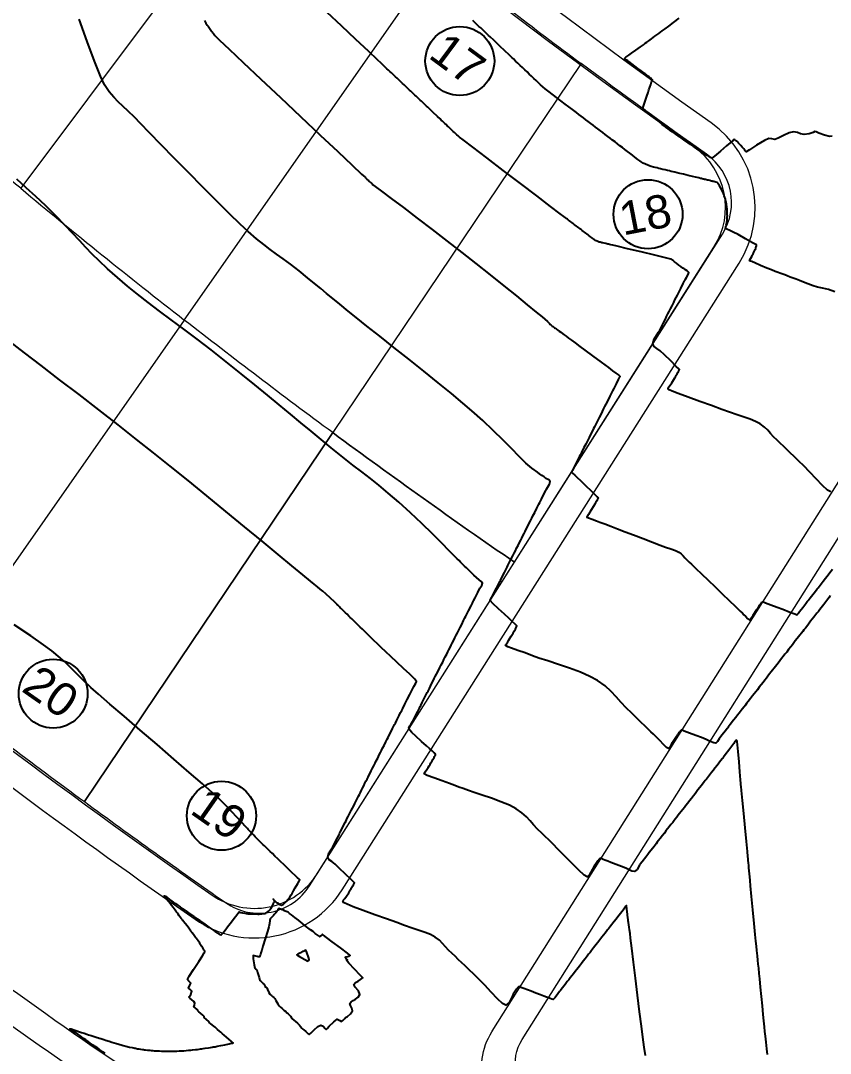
# Model space of a CAD drawing. Header units: millimetres. Extents: x 340454 to 342791, y 6993867 to 6995092.
# Drawn here: x 340859.9 to 340914.5, y 6994434.1 to 6994503.8 of the extents above; entities that cross this region are included whole.
import ezdxf
from ezdxf.enums import TextEntityAlignment as Align

# ---------------------------------------------------------------- set-up
doc = ezdxf.new("R2010")
doc.units = ezdxf.units.MM
doc.header["$LTSCALE"] = 10
for name, color, linetype in [('Lotes', 7, 'Continuous'), ('NUMERO_DOS_LOTES', 165, 'Continuous'), ('T-HM-CURVA_INTERMEDIARIA', 45, 'Continuous'), ('T-HM-CURVA_MESTRA', 20, 'Continuous'), ('URB-Calçadas', 2, 'Continuous'), ('URB-Quadras', 3, 'Continuous')]:
    doc.layers.add(name, color=color, linetype=linetype)
doc.layers.add('LOTES OK', color=7, linetype='Continuous', lineweight=0)
doc.styles.get("Standard").update_dxf_attribs({"font": 'arial.ttf'})

msp = doc.modelspace()

# ---------------------------------------------------------------- linework, layer by layer
at = {"layer": 'Lotes', "lineweight": 20}
for points in [[(340877.898, 6994516.575), (340859.908, 6994492.515, -0.007673), (340849.098, 6994501.785), (340867.886, 6994525.221, 0.007621)], [(340897.707, 6994500.946), (340880.953, 6994476.023, -0.006775), (340870.939, 6994483.627), (340888.153, 6994508.251, 0.006928)]]:
    msp.add_lwpolyline(points, format="xyb", close=True, dxfattribs=at)
at = {"layer": 'LOTES OK', "lineweight": 20}
for points in [[(340888.153, 6994508.251, -0.00761), (340877.898, 6994516.575), (340859.908, 6994492.515, 0.007633), (340870.939, 6994483.627), (340888.153, 6994508.251, -0.00761)], [(340907.234, 6994489.416, 0.399473), (340906.161, 6994494.822, -0.006014), (340897.707, 6994500.946), (340880.953, 6994476.023, 0.008116), (340893.214, 6994467.276), (340907.234, 6994489.416, 0.399473)], [(340880.953, 6994476.023, -0.006775), (340870.939, 6994483.627), (340853.736, 6994459.02, 0.006641), (340864.21, 6994451.117), (340880.953, 6994476.023, -0.006775)], [(340880.953, 6994476.023), (340864.21, 6994451.117, 0.005924), (340873.726, 6994444.304, 0.42752), (340879.396, 6994445.444), (340893.214, 6994467.276, -0.008116), (340880.953, 6994476.023)]]:
    msp.add_lwpolyline(points, format="xyb", close=True, dxfattribs=at)
at = {"layer": 'NUMERO_DOS_LOTES', "color": 165, "transparency": 33554687}
for centre, radius in [((340889.528, 6994501.108), 2.328), ((340902.22, 6994490.765), 2.328), ((340862.098, 6994458.41), 2.325), ((340873.455, 6994450.167), 2.333)]:
    msp.add_circle(centre, radius, dxfattribs=at)
at = {"layer": 'T-HM-CURVA_INTERMEDIARIA', "color": 45, "linetype": 'Continuous', "lineweight": -3, "flags": 128}
for points, elevation in [([(340914.561, 6994472.022), (340914.333, 6994472.137), (340913.986, 6994472.459), (340913.571, 6994472.897), (340913.139, 6994473.365), (340912.74, 6994473.774), (340912.395, 6994474.107), (340912.085, 6994474.405), (340911.812, 6994474.669), (340911.575, 6994474.897), (340911.374, 6994475.09), (340911.13, 6994475.325), (340910.936, 6994475.512), (340910.691, 6994475.747), (340910.486, 6994475.966), (340910.296, 6994476.185), (340910.076, 6994476.404), (340909.781, 6994476.624), (340909.475, 6994476.785), (340909.116, 6994476.927), (340908.703, 6994477.066), (340908.235, 6994477.221), (340907.712, 6994477.408), (340907.196, 6994477.597), (340906.498, 6994477.848), (340905.712, 6994478.13), (340904.933, 6994478.414), (340904.254, 6994478.669), (340903.847, 6994478.833), (340903.653, 6994478.922), (340903.587, 6994478.961), (340903.576, 6994478.974), (340903.57, 6994478.999), (340903.575, 6994479.049), (340903.615, 6994479.125), (340903.704, 6994479.23), (340903.82, 6994479.377), (340903.961, 6994479.609), (340904.036, 6994479.734), (340904.065, 6994479.782), (340904.094, 6994479.83), (340904.129, 6994479.887), (340904.159, 6994479.937), (340904.19, 6994479.988), (340904.216, 6994480.034), (340904.241, 6994480.078), (340904.275, 6994480.141), (340904.303, 6994480.196), (340904.323, 6994480.242), (340904.339, 6994480.292), (340904.297, 6994480.338), (340904.129, 6994480.499), (340903.748, 6994480.866), (340903.327, 6994481.271), (340903.039, 6994481.549), (340902.823, 6994481.712), (340902.644, 6994481.84), (340902.547, 6994482.023), (340902.626, 6994482.323), (340902.819, 6994482.635), (340902.937, 6994482.797), (340902.975, 6994482.872), (340903.013, 6994482.947), (340903.101, 6994483.122), (340903.262, 6994483.441), (340903.389, 6994483.694), (340903.475, 6994483.863), (340903.56, 6994484.033), (340903.64, 6994484.191), (340903.731, 6994484.372), (340903.842, 6994484.591), (340903.95, 6994484.806), (340904.038, 6994484.98), (340904.117, 6994485.137), (340904.205, 6994485.313), (340904.294, 6994485.488), (340904.427, 6994485.753), (340904.595, 6994486.085), (340904.684, 6994486.261), (340904.715, 6994486.323), (340904.746, 6994486.385), (340904.815, 6994486.495), (340904.927, 6994486.691), (340904.975, 6994486.84), (340904.857, 6994486.953), (340904.744, 6994487.01), (340904.703, 6994487.041), (340904.662, 6994487.071), (340904.576, 6994487.135), (340904.434, 6994487.24), (340904.302, 6994487.338), (340904.133, 6994487.462), (340904.016, 6994487.557), (340903.905, 6994487.646), (340903.754, 6994487.731), (340903.405, 6994487.828), (340902.672, 6994488.008), (340901.752, 6994488.225), (340900.843, 6994488.437), (340900.14, 6994488.6), (340899.84, 6994488.669), (340899.714, 6994488.699), (340899.623, 6994488.721), (340899.565, 6994488.735), (340899.507, 6994488.748), (340899.441, 6994488.764), (340899.369, 6994488.781), (340899.264, 6994488.807), (340899.166, 6994488.83), (340899.112, 6994488.843), (340899.058, 6994488.856), (340898.996, 6994488.87), (340898.93, 6994488.887), (340898.795, 6994488.941), (340898.664, 6994488.998), (340898.616, 6994489.033), (340898.569, 6994489.07), (340898.5, 6994489.123), (340898.41, 6994489.191), (340898.331, 6994489.251), (340898.252, 6994489.312), (340898.173, 6994489.372), (340898.094, 6994489.432), (340898.015, 6994489.492), (340897.937, 6994489.551), (340897.858, 6994489.611), (340897.78, 6994489.67), (340897.702, 6994489.73), (340897.624, 6994489.789), (340897.547, 6994489.848), (340897.469, 6994489.907), (340897.392, 6994489.966), (340897.315, 6994490.025), (340897.238, 6994490.083), (340897.161, 6994490.142), (340897.084, 6994490.2), (340897.008, 6994490.258), (340896.932, 6994490.316), (340896.856, 6994490.374), (340896.78, 6994490.432), (340896.704, 6994490.489), (340896.629, 6994490.547), (340896.553, 6994490.604), (340896.303, 6994490.795), (340895.653, 6994491.289), (340894.717, 6994492.001), (340893.611, 6994492.843), (340892.446, 6994493.729), (340891.338, 6994494.572), (340890.401, 6994495.285), (340889.748, 6994495.782), (340889.494, 6994495.977), (340889.41, 6994496.05), (340889.328, 6994496.125), (340889.247, 6994496.2), (340889.168, 6994496.276), (340889.088, 6994496.352), (340889.007, 6994496.429), (340888.927, 6994496.505), (340888.846, 6994496.582), (340888.765, 6994496.658), (340888.684, 6994496.736), (340888.602, 6994496.813), (340888.521, 6994496.89), (340888.439, 6994496.967), (340888.357, 6994497.045), (340888.275, 6994497.123), (340888.193, 6994497.201), (340888.011, 6994497.373), (340887.716, 6994497.654), (340887.532, 6994497.828), (340887.448, 6994497.907), (340887.364, 6994497.987), (340887.279, 6994498.068), (340887.194, 6994498.149), (340887.108, 6994498.23), (340887.022, 6994498.312), (340886.935, 6994498.393), (340886.848, 6994498.476), (340886.76, 6994498.559), (340886.672, 6994498.642), (340886.583, 6994498.725), (340886.494, 6994498.809), (340886.405, 6994498.894), (340886.314, 6994498.979), (340886.224, 6994499.064), (340886.133, 6994499.15), (340886.042, 6994499.236), (340885.95, 6994499.323), (340885.857, 6994499.41), (340885.764, 6994499.497), (340885.671, 6994499.585), (340885.577, 6994499.674), (340885.483, 6994499.762), (340885.388, 6994499.852), (340885.293, 6994499.941), (340885.197, 6994500.032), (340885.102, 6994500.122), (340885.005, 6994500.213), (340884.908, 6994500.305), (340884.81, 6994500.397), (340884.712, 6994500.489), (340884.613, 6994500.582), (340884.514, 6994500.675), (340884.415, 6994500.769), (340884.315, 6994500.863), (340884.214, 6994500.959), (340883.966, 6994501.192), (340883.358, 6994501.764), (340882.51, 6994502.563), (340881.543, 6994503.474), (340880.576, 6994504.385)], 721), ([(340914.516, 6994465.024), (340914.424, 6994464.875), (340914.277, 6994464.687), (340914.075, 6994464.428), (340913.893, 6994464.194), (340913.806, 6994464.083), (340913.759, 6994464.022), (340913.713, 6994463.962), (340913.613, 6994463.835), (340913.41, 6994463.574), (340913.189, 6994463.29), (340912.994, 6994463.039), (340912.833, 6994462.832), (340912.734, 6994462.706), (340912.653, 6994462.601), (340912.572, 6994462.497), (340912.457, 6994462.35), (340912.288, 6994462.133), (340912.154, 6994461.961), (340912.054, 6994461.832), (340911.955, 6994461.704), (340911.841, 6994461.559), (340911.702, 6994461.379), (340911.575, 6994461.217), (340911.456, 6994461.064), (340911.337, 6994460.911), (340911.23, 6994460.773), (340911.117, 6994460.629), (340910.998, 6994460.475), (340910.899, 6994460.348), (340910.82, 6994460.246), (340910.72, 6994460.119), (340910.617, 6994459.987), (340910.531, 6994459.875), (340910.422, 6994459.735), (340910.305, 6994459.586), (340910.207, 6994459.459), (340910.103, 6994459.326), (340909.975, 6994459.161), (340909.847, 6994458.997), (340909.724, 6994458.839), (340909.596, 6994458.675), (340909.486, 6994458.533), (340909.38, 6994458.397), (340909.274, 6994458.261), (340909.14, 6994458.089), (340908.979, 6994457.883), (340908.868, 6994457.74), (340908.785, 6994457.633), (340908.702, 6994457.527), (340908.565, 6994457.351), (340908.368, 6994457.098), (340908.251, 6994456.947), (340908.192, 6994456.871), (340908.132, 6994456.795), (340907.992, 6994456.614), (340907.761, 6994456.318), (340907.634, 6994456.155), (340907.599, 6994456.11), (340907.564, 6994456.065), (340907.44, 6994455.905), (340907.201, 6994455.598), (340907.017, 6994455.362), (340906.914, 6994455.183), (340906.793, 6994455.074), (340906.649, 6994455.094), (340906.421, 6994455.184), (340906.137, 6994455.311), (340905.82, 6994455.442), (340905.435, 6994455.588), (340905.01, 6994455.749), (340904.665, 6994455.88), (340904.521, 6994455.935), (340904.47, 6994455.959), (340904.425, 6994455.92), (340904.39, 6994455.88), (340904.352, 6994455.831), (340904.31, 6994455.774), (340904.272, 6994455.72), (340904.218, 6994455.639), (340904.13, 6994455.507), (340903.957, 6994455.245), (340903.811, 6994455.024), (340903.71, 6994454.812), (340903.597, 6994454.7), (340903.464, 6994454.778), (340903.257, 6994454.982), (340903.022, 6994455.237), (340902.801, 6994455.466), (340902.587, 6994455.672), (340902.418, 6994455.835), (340902.204, 6994456.041), (340902.013, 6994456.225), (340901.764, 6994456.465), (340901.465, 6994456.752), (340901.125, 6994457.08), (340900.752, 6994457.439), (340900.398, 6994457.811), (340900.077, 6994458.183), (340899.739, 6994458.555), (340899.336, 6994458.928), (340898.817, 6994459.302), (340898.305, 6994459.575), (340897.655, 6994459.852), (340896.926, 6994460.124), (340896.178, 6994460.381), (340895.471, 6994460.613), (340894.866, 6994460.812), (340894.421, 6994460.967), (340893.926, 6994461.152), (340893.441, 6994461.33), (340893.023, 6994461.484), (340892.774, 6994461.578), (340892.657, 6994461.627), (340892.618, 6994461.646), (340892.612, 6994461.652), (340892.612, 6994461.664), (340892.626, 6994461.698), (340892.668, 6994461.759), (340892.719, 6994461.828), (340892.766, 6994461.906), (340892.814, 6994461.984), (340892.882, 6994462.097), (340892.993, 6994462.281), (340893.123, 6994462.494), (340893.196, 6994462.615), (340893.239, 6994462.687), (340893.274, 6994462.749), (340893.312, 6994462.819), (340893.338, 6994462.872), (340893.36, 6994462.92), (340893.378, 6994462.978), (340893.339, 6994463.011), (340893.255, 6994463.092), (340893.058, 6994463.281), (340892.824, 6994463.506), (340892.536, 6994463.767), (340892.126, 6994464.137), (340891.754, 6994464.491), (340891.583, 6994464.7), (340891.63, 6994464.857), (340891.747, 6994465.026), (340891.847, 6994465.224), (340891.996, 6994465.52), (340892.134, 6994465.793), (340892.2, 6994465.923), (340892.232, 6994465.988), (340892.265, 6994466.052), (340892.362, 6994466.245), (340892.537, 6994466.591), (340892.652, 6994466.82), (340892.71, 6994466.936), (340892.768, 6994467.051), (340892.856, 6994467.226), (340892.992, 6994467.496), (340893.104, 6994467.718), (340893.19, 6994467.887), (340893.275, 6994468.057), (340893.36, 6994468.224), (340893.456, 6994468.414), (340893.557, 6994468.615), (340893.639, 6994468.777), (340893.704, 6994468.906), (340893.785, 6994469.067), (340893.865, 6994469.226), (340893.929, 6994469.352), (340894.009, 6994469.512), (340894.111, 6994469.715), (340894.211, 6994469.912), (340894.296, 6994470.081), (340894.379, 6994470.245), (340894.461, 6994470.409), (340894.577, 6994470.639), (340894.722, 6994470.925), (340894.81, 6994471.1), (340894.862, 6994471.203), (340894.914, 6994471.306), (340895.034, 6994471.545), (340895.225, 6994471.924), (340895.327, 6994472.126), (340895.366, 6994472.203), (340895.442, 6994472.315), (340895.573, 6994472.536), (340895.627, 6994472.721), (340895.52, 6994472.837), (340895.338, 6994472.936), (340895.205, 6994473.034), (340895.062, 6994473.14), (340894.908, 6994473.254), (340894.774, 6994473.353), (340894.667, 6994473.433), (340894.549, 6994473.52), (340894.391, 6994473.635), (340894.246, 6994473.744), (340894.114, 6994473.849), (340893.987, 6994473.96), (340893.839, 6994474.109), (340893.511, 6994474.444), (340893.037, 6994474.924), (340892.45, 6994475.51), (340891.783, 6994476.161), (340891.069, 6994476.837), (340890.341, 6994477.498), (340889.737, 6994478.017), (340888.966, 6994478.656), (340888.072, 6994479.384), (340887.098, 6994480.166), (340886.087, 6994480.973), (340885.082, 6994481.77), (340884.127, 6994482.526), (340883.265, 6994483.209), (340882.539, 6994483.786), (340881.993, 6994484.226), (340881.423, 6994484.691), (340880.952, 6994485.08), (340880.539, 6994485.424), (340880.145, 6994485.751), (340879.731, 6994486.093), (340879.257, 6994486.478), (340878.684, 6994486.939), (340878.101, 6994487.392), (340877.606, 6994487.761), (340877.163, 6994488.082), (340876.739, 6994488.39), (340876.302, 6994488.722), (340875.816, 6994489.113), (340875.25, 6994489.6), (340874.71, 6994490.099), (340873.988, 6994490.799), (340873.134, 6994491.646), (340872.196, 6994492.588), (340871.225, 6994493.572), (340870.269, 6994494.548), (340869.378, 6994495.461), (340868.602, 6994496.261), (340867.99, 6994496.894), (340867.591, 6994497.309), (340867.167, 6994497.728), (340866.805, 6994498.058), (340866.482, 6994498.351), (340866.181, 6994498.657), (340865.879, 6994499.026), (340865.558, 6994499.509), (340865.283, 6994500.091), (340864.887, 6994501.097), (340864.403, 6994502.416), (340863.864, 6994503.939)], 723), ([(340872.297, 6994503.834), (340872.344, 6994503.747), (340872.389, 6994503.662), (340872.441, 6994503.591), (340872.493, 6994503.522), (340872.543, 6994503.454), (340872.592, 6994503.387), (340872.641, 6994503.322), (340872.688, 6994503.257), (340872.735, 6994503.194), (340872.781, 6994503.132), (340872.826, 6994503.072), (340872.87, 6994503.012), (340872.913, 6994502.954), (340872.956, 6994502.896), (340872.998, 6994502.84), (340873.039, 6994502.784), (340873.083, 6994502.733), (340873.318, 6994502.511), (340873.96, 6994501.906), (340874.919, 6994501.002), (340876.105, 6994499.885), (340877.426, 6994498.64), (340878.792, 6994497.352), (340880.113, 6994496.107), (340881.298, 6994494.99), (340882.257, 6994494.086), (340882.899, 6994493.481), (340883.134, 6994493.26), (340883.176, 6994493.22), (340883.218, 6994493.18), (340883.259, 6994493.141), (340883.3, 6994493.103), (340883.339, 6994493.066), (340883.378, 6994493.03), (340883.416, 6994492.994), (340883.453, 6994492.959), (340883.505, 6994492.909), (340883.56, 6994492.857), (340883.613, 6994492.807), (340883.664, 6994492.758), (340883.82, 6994492.642), (340884.249, 6994492.32), (340884.899, 6994491.831), (340885.719, 6994491.213), (340886.656, 6994490.502), (340887.66, 6994489.737), (340888.677, 6994488.954), (340889.657, 6994488.192), (340890.614, 6994487.438), (340891.571, 6994486.675), (340892.493, 6994485.935), (340893.341, 6994485.249), (340894.08, 6994484.649), (340894.671, 6994484.165), (340895.078, 6994483.83), (340895.265, 6994483.674), (340895.433, 6994483.517), (340895.57, 6994483.381), (340895.629, 6994483.32), (340895.685, 6994483.276), (340895.764, 6994483.218), (340895.816, 6994483.179), (340895.882, 6994483.13), (340895.922, 6994483.101), (340895.966, 6994483.068), (340896.018, 6994483.029), (340896.078, 6994482.985), (340896.148, 6994482.933), (340896.234, 6994482.87), (340896.332, 6994482.797), (340896.467, 6994482.697), (340896.569, 6994482.621), (340896.697, 6994482.527), (340896.853, 6994482.411), (340897.051, 6994482.264), (340897.305, 6994482.076), (340897.615, 6994481.847), (340897.954, 6994481.596), (340898.477, 6994481.209), (340899.051, 6994480.783), (340899.546, 6994480.417), (340899.829, 6994480.207), (340900.057, 6994480.041), (340900.248, 6994479.901), (340900.33, 6994479.837), (340900.31, 6994479.791), (340900.282, 6994479.743), (340900.213, 6994479.604), (340900.063, 6994479.309), (340899.911, 6994479.006), (340899.83, 6994478.846), (340899.783, 6994478.753), (340899.737, 6994478.661), (340899.649, 6994478.487), (340899.499, 6994478.189), (340899.378, 6994477.949), (340899.292, 6994477.778), (340899.205, 6994477.607), (340899.123, 6994477.444), (340899.03, 6994477.258), (340898.925, 6994477.051), (340898.833, 6994476.868), (340898.759, 6994476.721), (340898.679, 6994476.562), (340898.605, 6994476.416), (340898.547, 6994476.3), (340898.473, 6994476.154), (340898.362, 6994475.935), (340898.242, 6994475.697), (340898.156, 6994475.526), (340898.088, 6994475.392), (340898.021, 6994475.257), (340897.9, 6994475.019), (340897.731, 6994474.683), (340897.638, 6994474.498), (340897.603, 6994474.429), (340897.568, 6994474.36), (340897.449, 6994474.123), (340897.24, 6994473.708), (340897.123, 6994473.476), (340897.089, 6994473.418), (340897.065, 6994473.362), (340897.128, 6994473.294), (340897.275, 6994473.156), (340897.451, 6994472.99), (340897.658, 6994472.79), (340898.004, 6994472.457), (340898.383, 6994472.092), (340898.638, 6994471.846), (340898.766, 6994471.723), (340898.809, 6994471.682), (340898.815, 6994471.676), (340898.82, 6994471.673), (340898.843, 6994471.657), (340898.858, 6994471.646), (340898.842, 6994471.581), (340898.821, 6994471.535), (340898.793, 6994471.48), (340898.76, 6994471.417), (340898.724, 6994471.354), (340898.684, 6994471.287), (340898.634, 6994471.204), (340898.525, 6994471.024), (340898.407, 6994470.829), (340898.297, 6994470.648), (340898.206, 6994470.497), (340898.166, 6994470.431), (340898.132, 6994470.376), (340898.094, 6994470.313), (340898.198, 6994470.272), (340898.444, 6994470.18), (340898.738, 6994470.069), (340898.967, 6994469.982), (340899.296, 6994469.858), (340899.704, 6994469.703), (340900.171, 6994469.526), (340900.675, 6994469.335), (340901.25, 6994469.118), (340901.889, 6994468.876), (340902.512, 6994468.64), (340903.04, 6994468.44), (340903.395, 6994468.305), (340903.763, 6994468.178), (340904.064, 6994468.075), (340904.299, 6994467.963), (340904.463, 6994467.835), (340904.58, 6994467.707), (340904.697, 6994467.58), (340904.846, 6994467.436), (340904.996, 6994467.292), (340905.154, 6994467.14), (340905.445, 6994466.859), (340905.832, 6994466.487), (340906.278, 6994466.057), (340906.746, 6994465.607), (340907.228, 6994465.143), (340907.704, 6994464.684), (340908.124, 6994464.28), (340908.434, 6994463.981), (340908.583, 6994463.838), (340908.689, 6994463.736), (340908.795, 6994463.634), (340908.962, 6994463.466), (340909.079, 6994463.361), (340909.118, 6994463.411), (340909.155, 6994463.476), (340909.301, 6994463.697), (340909.559, 6994464.088), (340909.699, 6994464.3), (340909.746, 6994464.37), (340909.786, 6994464.426), (340909.834, 6994464.492), (340909.872, 6994464.541), (340909.905, 6994464.579), (340909.943, 6994464.615), (340910.002, 6994464.596), (340910.152, 6994464.539), (340910.502, 6994464.406), (340910.92, 6994464.248), (340911.302, 6994464.103), (340911.746, 6994463.933), (340912.115, 6994463.792), (340912.274, 6994463.735), (340912.308, 6994463.774), (340912.339, 6994463.818), (340912.439, 6994463.947), (340912.651, 6994464.219), (340912.862, 6994464.49), (340912.961, 6994464.617), (340913.019, 6994464.691), (340913.161, 6994464.874), (340913.423, 6994465.21), (340913.579, 6994465.41), (340913.634, 6994465.482), (340913.69, 6994465.554), (340913.82, 6994465.72), (340914.043, 6994466.007), (340914.196, 6994466.203), (340914.28, 6994466.311), (340914.364, 6994466.42), (340914.486, 6994466.575), (340914.665, 6994466.806)], 722), ([(340914.641, 6994496.033), (340914.449, 6994496.019), (340914.132, 6994496.103), (340913.743, 6994496.244), (340913.55, 6994496.321), (340913.476, 6994496.345), (340913.355, 6994496.292), (340913.079, 6994496.191), (340912.753, 6994496.137), (340912.496, 6994496.192), (340912.291, 6994496.294), (340912.038, 6994496.338), (340911.734, 6994496.25), (340911.355, 6994496.074), (340911.003, 6994495.898), (340910.777, 6994495.811), (340910.574, 6994495.854), (340910.376, 6994495.888), (340910.065, 6994495.734), (340909.545, 6994495.423), (340909.054, 6994495.118), (340908.834, 6994494.981), (340908.781, 6994495.051), (340908.751, 6994495.092), (340908.681, 6994495.172), (340908.577, 6994495.292), (340908.484, 6994495.398), (340908.423, 6994495.468), (340908.366, 6994495.525), (340908.316, 6994495.574), (340908.268, 6994495.621), (340908.222, 6994495.666), (340908.177, 6994495.706), (340908.137, 6994495.741), (340908.07, 6994495.791), (340908.015, 6994495.809), (340907.93, 6994495.73), (340907.762, 6994495.577), (340907.523, 6994495.373), (340907.109, 6994495.022), (340906.714, 6994494.691), (340906.532, 6994494.543), (340906.485, 6994494.57), (340906.436, 6994494.604), (340906.343, 6994494.654), (340906.25, 6994494.704), (340906.192, 6994494.731), (340906.143, 6994494.754), (340906.096, 6994494.784), (340906.023, 6994494.834), (340905.86, 6994494.947), (340905.677, 6994495.073), (340905.505, 6994495.191), (340905.361, 6994495.29), (340905.298, 6994495.334), (340905.239, 6994495.375), (340905.176, 6994495.418), (340905.09, 6994495.478), (340904.953, 6994495.573), (340904.839, 6994495.651), (340904.791, 6994495.685), (340904.627, 6994495.798), (340904.461, 6994495.913), (340904.398, 6994495.957), (340904.336, 6994496), (340904.254, 6994496.057), (340904.118, 6994496.152), (340904.003, 6994496.232), (340903.938, 6994496.277), (340903.851, 6994496.338), (340903.69, 6994496.45), (340903.586, 6994496.523), (340903.508, 6994496.576), (340903.446, 6994496.62), (340903.406, 6994496.651), (340903.366, 6994496.682), (340903.272, 6994496.759), (340903.182, 6994496.833), (340903.125, 6994496.879), (340903.035, 6994496.953), (340902.875, 6994497.084), (340902.787, 6994497.156), (340902.745, 6994497.19), (340902.687, 6994497.238), (340902.553, 6994497.348), (340902.393, 6994497.479), (340902.228, 6994497.615), (340902.08, 6994497.737), (340901.999, 6994497.803), (340901.927, 6994497.854), (340901.87, 6994497.91), (340901.914, 6994498.066), (340902.023, 6994498.393), (340902.144, 6994498.745), (340902.223, 6994498.977), (340902.284, 6994499.162), (340902.345, 6994499.347), (340902.406, 6994499.532), (340902.464, 6994499.705), (340902.49, 6994499.783), (340902.517, 6994499.829), (340902.463, 6994499.89), (340902.401, 6994499.946), (340902.338, 6994499.999), (340902.294, 6994500.034), (340902.251, 6994500.069), (340902.198, 6994500.11), (340902.136, 6994500.159), (340902.095, 6994500.19), (340902.031, 6994500.238), (340901.987, 6994500.271), (340901.937, 6994500.308), (340901.841, 6994500.38), (340901.665, 6994500.513), (340901.532, 6994500.612), (340901.429, 6994500.69), (340901.328, 6994500.766), (340901.227, 6994500.841), (340901.127, 6994500.916), (340901.007, 6994501.007), (340900.849, 6994501.126), (340900.757, 6994501.195), (340900.688, 6994501.24), (340900.637, 6994501.286), (340900.732, 6994501.362), (340900.923, 6994501.494), (340901.107, 6994501.629), (340901.402, 6994501.843), (340901.702, 6994502.062), (340901.907, 6994502.211), (340902.038, 6994502.307), (340902.142, 6994502.384), (340902.273, 6994502.481), (340902.453, 6994502.613), (340902.671, 6994502.774), (340902.939, 6994502.971), (340903.18, 6994503.147), (340903.376, 6994503.29), (340903.621, 6994503.47), (340903.934, 6994503.701), (340904.331, 6994503.993)], 719), ([(340910.274, 6994434.047), (340910.232, 6994434.441), (340910.186, 6994434.878), (340910.143, 6994435.286), (340910.109, 6994435.603), (340910.076, 6994435.92), (340910.034, 6994436.328), (340909.992, 6994436.751), (340909.936, 6994437.325), (340909.874, 6994437.968), (340909.813, 6994438.602), (340909.761, 6994439.147), (340909.724, 6994439.524), (340909.688, 6994439.873), (340909.659, 6994440.156), (340909.631, 6994440.422), (340909.6, 6994440.72), (340909.563, 6994441.074), (340909.534, 6994441.355), (340909.498, 6994441.709), (340909.456, 6994442.144), (340909.383, 6994442.9), (340909.296, 6994443.81), (340909.21, 6994444.708), (340909.141, 6994445.427), (340909.105, 6994445.8), (340909.082, 6994446.047), (340909.062, 6994446.246), (340909.043, 6994446.455), (340909.026, 6994446.649), (340909.012, 6994446.804), (340908.997, 6994446.977), (340908.984, 6994447.137), (340908.973, 6994447.265), (340908.958, 6994447.425), (340908.928, 6994447.746), (340908.861, 6994448.435), (340908.773, 6994449.342), (340908.678, 6994450.316), (340908.591, 6994451.206), (340908.527, 6994451.861), (340908.501, 6994452.131), (340908.489, 6994452.238), (340908.477, 6994452.345), (340908.46, 6994452.581), (340908.422, 6994453.122), (340908.37, 6994453.815), (340908.31, 6994454.504), (340908.262, 6994454.951), (340908.228, 6994455.171), (340908.207, 6994455.246), (340908.197, 6994455.258), (340908.179, 6994455.26), (340908.142, 6994455.244), (340908.086, 6994455.179), (340908.006, 6994455.045), (340907.883, 6994454.855), (340907.674, 6994454.586), (340907.429, 6994454.271), (340907.307, 6994454.114), (340907.276, 6994454.074), (340907.245, 6994454.034), (340907.113, 6994453.866), (340906.874, 6994453.558), (340906.732, 6994453.376), (340906.68, 6994453.309), (340906.627, 6994453.241), (340906.506, 6994453.086), (340906.297, 6994452.817), (340906.159, 6994452.64), (340906.085, 6994452.544), (340906.01, 6994452.449), (340905.898, 6994452.304), (340905.723, 6994452.08), (340905.588, 6994451.906), (340905.49, 6994451.781), (340905.393, 6994451.656), (340905.283, 6994451.515), (340905.145, 6994451.338), (340905.019, 6994451.175), (340904.897, 6994451.019), (340904.776, 6994450.863), (340904.672, 6994450.731), (340904.569, 6994450.598), (340904.451, 6994450.446), (340904.344, 6994450.309), (340904.259, 6994450.2), (340904.158, 6994450.07), (340904.061, 6994449.945), (340903.983, 6994449.846), (340903.886, 6994449.72), (340903.764, 6994449.564), (340903.647, 6994449.413), (340903.541, 6994449.277), (340903.432, 6994449.137), (340903.323, 6994448.997), (340903.189, 6994448.825), (340903.031, 6994448.622), (340902.924, 6994448.485), (340902.843, 6994448.381), (340902.763, 6994448.278), (340902.624, 6994448.1), (340902.422, 6994447.84), (340902.307, 6994447.692), (340902.256, 6994447.626), (340902.205, 6994447.561), (340902.062, 6994447.378), (340901.82, 6994447.066), (340901.689, 6994446.899), (340901.65, 6994446.848), (340901.603, 6994446.745), (340901.482, 6994446.548), (340901.311, 6994446.413), (340901.132, 6994446.425), (340900.948, 6994446.523), (340900.72, 6994446.637), (340900.44, 6994446.743), (340900.069, 6994446.883), (340899.721, 6994447.015), (340899.509, 6994447.095), (340899.311, 6994447.17), (340899.193, 6994447.215), (340899.105, 6994447.248), (340899.039, 6994447.273), (340898.986, 6994447.298), (340898.941, 6994447.257), (340898.909, 6994447.218), (340898.871, 6994447.17), (340898.828, 6994447.112), (340898.783, 6994447.048), (340898.736, 6994446.978), (340898.69, 6994446.909), (340898.589, 6994446.755), (340898.467, 6994446.571), (340898.363, 6994446.357), (340898.26, 6994446.145), (340898.115, 6994446.038), (340897.916, 6994446.163), (340897.547, 6994446.5), (340897.08, 6994446.963), (340896.589, 6994447.465), (340896.147, 6994447.921), (340895.825, 6994448.244), (340895.525, 6994448.533), (340895.291, 6994448.758), (340895.058, 6994448.982), (340894.758, 6994449.271), (340894.498, 6994449.545), (340894.261, 6994449.818), (340894.013, 6994450.092), (340893.717, 6994450.366), (340893.336, 6994450.641), (340892.884, 6994450.876), (340892.301, 6994451.114), (340891.66, 6994451.344), (340891.032, 6994451.554), (340890.489, 6994451.731), (340890.104, 6994451.865), (340889.746, 6994452), (340889.467, 6994452.106), (340889.188, 6994452.212), (340888.829, 6994452.348), (340888.329, 6994452.526), (340887.779, 6994452.716), (340887.33, 6994452.882), (340887.131, 6994452.991), (340887.183, 6994453.131), (340887.306, 6994453.28), (340887.393, 6994453.425), (340887.462, 6994453.537), (340887.521, 6994453.635), (340887.58, 6994453.733), (340887.659, 6994453.863), (340887.714, 6994453.954), (340887.757, 6994454.026), (340887.796, 6994454.095), (340887.83, 6994454.158), (340887.858, 6994454.213), (340887.878, 6994454.259), (340887.896, 6994454.314), (340887.851, 6994454.354), (340887.792, 6994454.412), (340887.654, 6994454.544), (340887.489, 6994454.703), (340887.286, 6994454.882), (340886.941, 6994455.182), (340886.558, 6994455.527), (340886.296, 6994455.782), (340886.16, 6994455.936), (340886.111, 6994456.012), (340886.101, 6994456.039), (340886.097, 6994456.078), (340886.104, 6994456.148), (340886.144, 6994456.241), (340886.234, 6994456.361), (340886.359, 6994456.549), (340886.517, 6994456.863), (340886.692, 6994457.212), (340886.78, 6994457.385), (340886.805, 6994457.436), (340886.831, 6994457.487), (340886.86, 6994457.543), (340886.89, 6994457.604), (340886.991, 6994457.803), (340887.171, 6994458.161), (340887.283, 6994458.384), (340887.333, 6994458.481), (340887.382, 6994458.579), (340887.474, 6994458.761), (340887.625, 6994459.061), (340887.736, 6994459.281), (340887.805, 6994459.419), (340887.875, 6994459.557), (340887.964, 6994459.733), (340888.084, 6994459.971), (340888.188, 6994460.178), (340888.279, 6994460.359), (340888.37, 6994460.539), (340888.454, 6994460.705), (340888.544, 6994460.883), (340888.641, 6994461.075), (340888.722, 6994461.237), (340888.787, 6994461.365), (340888.868, 6994461.526), (340888.948, 6994461.686), (340889.012, 6994461.813), (340889.093, 6994461.972), (340889.191, 6994462.167), (340889.284, 6994462.35), (340889.368, 6994462.517), (340889.456, 6994462.693), (340889.545, 6994462.869), (340889.654, 6994463.085), (340889.782, 6994463.339), (340889.87, 6994463.514), (340889.934, 6994463.64), (340889.998, 6994463.767), (340890.113, 6994463.996), (340890.281, 6994464.328), (340890.375, 6994464.515), (340890.413, 6994464.59), (340890.45, 6994464.664), (340890.553, 6994464.868), (340890.742, 6994465.242), (340890.883, 6994465.523), (340891.003, 6994465.696), (340891.051, 6994465.856), (340890.977, 6994465.977), (340890.828, 6994466.097), (340890.649, 6994466.246), (340890.48, 6994466.411), (340890.315, 6994466.57), (340890.138, 6994466.742), (340889.979, 6994466.897), (340889.851, 6994467.021), (340889.71, 6994467.157), (340889.58, 6994467.284), (340889.476, 6994467.384), (340889.346, 6994467.511), (340889.173, 6994467.687), (340888.815, 6994468.054), (340888.305, 6994468.57), (340887.677, 6994469.197), (340886.964, 6994469.891), (340886.2, 6994470.614), (340885.418, 6994471.323), (340884.698, 6994471.948), (340884.07, 6994472.47), (340883.492, 6994472.931), (340882.921, 6994473.374), (340882.318, 6994473.84), (340881.639, 6994474.371), (340880.844, 6994475.009), (340880.172, 6994475.559), (340879.498, 6994476.115), (340878.812, 6994476.685), (340878.1, 6994477.276), (340877.353, 6994477.896), (340876.558, 6994478.551), (340875.704, 6994479.25), (340874.78, 6994479.999), (340873.774, 6994480.805), (340872.757, 6994481.605), (340871.804, 6994482.336), (340870.908, 6994483.01), (340870.065, 6994483.638), (340869.269, 6994484.232), (340868.514, 6994484.802), (340867.794, 6994485.361), (340867.104, 6994485.92), (340866.439, 6994486.49), (340865.77, 6994487.092), (340865.213, 6994487.613), (340864.734, 6994488.082), (340864.297, 6994488.53), (340863.867, 6994488.986), (340863.409, 6994489.478), (340862.887, 6994490.036), (340862.266, 6994490.69), (340861.592, 6994491.36), (340860.931, 6994491.968), (340860.281, 6994492.55), (340859.638, 6994493.142)], 724), ([(340865.602, 6994434.118), (340865.429, 6994434.24), (340865.257, 6994434.36), (340865.2, 6994434.401), (340865.106, 6994434.467), (340864.937, 6994434.586), (340864.844, 6994434.651), (340864.799, 6994434.683), (340864.738, 6994434.726), (340864.598, 6994434.825), (340864.431, 6994434.943), (340864.296, 6994435.038), (340864.183, 6994435.118), (340864.042, 6994435.218), (340863.893, 6994435.323), (340863.765, 6994435.414), (340863.617, 6994435.519), (340863.436, 6994435.632), (340863.283, 6994435.726), (340863.233, 6994435.792), (340863.318, 6994435.792), (340863.487, 6994435.724), (340863.69, 6994435.646), (340863.866, 6994435.59), (340864.018, 6994435.541), (340864.195, 6994435.484), (340864.361, 6994435.431), (340864.493, 6994435.389), (340864.659, 6994435.337), (340864.876, 6994435.268), (340865.066, 6994435.207), (340865.149, 6994435.181), (340865.204, 6994435.164), (340865.318, 6994435.128), (340865.525, 6994435.062), (340865.64, 6994435.026), (340865.709, 6994435.004), (340865.783, 6994434.981), (340865.878, 6994434.951), (340866.063, 6994434.893), (340866.214, 6994434.845), (340866.375, 6994434.795), (340866.471, 6994434.764), (340866.529, 6994434.746), (340866.597, 6994434.726), (340866.683, 6994434.7), (340866.755, 6994434.68), (340866.828, 6994434.661), (340866.998, 6994434.615), (340867.241, 6994434.553), (340867.434, 6994434.512), (340867.545, 6994434.49), (340867.597, 6994434.479), (340867.649, 6994434.468), (340867.715, 6994434.456), (340867.779, 6994434.444), (340867.875, 6994434.43), (340867.99, 6994434.411), (340868.118, 6994434.391), (340868.202, 6994434.379), (340868.268, 6994434.371), (340868.336, 6994434.362), (340868.47, 6994434.348), (340868.621, 6994434.332), (340868.706, 6994434.323), (340868.771, 6994434.317), (340868.821, 6994434.313), (340868.909, 6994434.306), (340869.061, 6994434.297), (340869.263, 6994434.287), (340869.407, 6994434.28), (340869.501, 6994434.276), (340869.584, 6994434.274), (340869.635, 6994434.273), (340869.692, 6994434.272), (340869.763, 6994434.271), (340869.838, 6994434.271), (340869.906, 6994434.271), (340869.963, 6994434.271), (340870.034, 6994434.272), (340870.11, 6994434.272), (340870.233, 6994434.277), (340870.438, 6994434.285), (340870.587, 6994434.29), (340870.736, 6994434.296), (340870.914, 6994434.308), (340871.071, 6994434.321), (340871.232, 6994434.333), (340871.329, 6994434.34), (340871.38, 6994434.345), (340871.486, 6994434.358), (340871.691, 6994434.382), (340871.833, 6994434.398), (340871.942, 6994434.41), (340872.041, 6994434.422), (340872.132, 6994434.435), (340872.222, 6994434.448), (340872.361, 6994434.47), (340872.58, 6994434.503), (340872.719, 6994434.525), (340872.82, 6994434.542), (340872.902, 6994434.557), (340872.961, 6994434.568), (340873.02, 6994434.579), (340873.159, 6994434.604), (340873.415, 6994434.655), (340873.669, 6994434.71), (340873.962, 6994434.775), (340874.115, 6994434.809), (340874.185, 6994434.825), (340874.241, 6994434.84), (340874.179, 6994434.892), (340874.1, 6994434.958), (340873.939, 6994435.095), (340873.787, 6994435.222), (340873.624, 6994435.358), (340873.525, 6994435.441), (340873.462, 6994435.502), (340873.399, 6994435.564), (340873.324, 6994435.628), (340873.185, 6994435.746), (340873.019, 6994435.885), (340872.85, 6994436.026), (340872.708, 6994436.143), (340872.644, 6994436.198), (340872.599, 6994436.282), (340872.437, 6994436.419), (340872.279, 6994436.553), (340872.288, 6994436.62), (340872.197, 6994436.7), (340872.029, 6994436.845), (340871.932, 6994436.929), (340871.886, 6994436.968), (340871.848, 6994437.001), (340871.859, 6994437.05), (340871.789, 6994437.112), (340871.705, 6994437.185), (340871.645, 6994437.23), (340871.595, 6994437.279), (340871.635, 6994437.384), (340871.665, 6994437.525), (340871.576, 6994437.632), (340871.429, 6994437.758), (340871.347, 6994437.823), (340871.306, 6994437.859), (340871.272, 6994437.892), (340871.3, 6994437.965), (340871.38, 6994438.111), (340871.442, 6994438.324), (340871.337, 6994438.431), (340871.235, 6994438.538), (340871.306, 6994438.726), (340871.386, 6994438.858), (340871.345, 6994438.91), (340871.294, 6994438.96), (340871.217, 6994439.027), (340871.149, 6994439.116), (340871.271, 6994439.328), (340871.565, 6994439.792), (340871.917, 6994440.338), (340872.164, 6994440.719), (340872.289, 6994440.915), (340872.331, 6994440.983), (340872.337, 6994440.993), (340872.335, 6994441.001), (340872.325, 6994441.023), (340872.299, 6994441.064), (340872.271, 6994441.106), (340872.188, 6994441.241), (340872.108, 6994441.371), (340872.081, 6994441.413), (340872.055, 6994441.456), (340872.022, 6994441.504), (340871.986, 6994441.556), (340871.874, 6994441.72), (340871.755, 6994441.893), (340871.708, 6994441.957), (340871.661, 6994442.02), (340871.562, 6994442.151), (340871.477, 6994442.264), (340871.442, 6994442.31), (340871.389, 6994442.38), (340871.344, 6994442.439), (340871.246, 6994442.569), (340871.128, 6994442.725), (340871.006, 6994442.887), (340870.899, 6994443.029), (340870.852, 6994443.092), (340870.815, 6994443.14), (340870.741, 6994443.239), (340870.606, 6994443.418), (340870.529, 6994443.52), (340870.476, 6994443.59), (340870.427, 6994443.655), (340870.319, 6994443.799), (340870.19, 6994443.972), (340870.083, 6994444.114), (340869.994, 6994444.233), (340869.886, 6994444.376), (340869.745, 6994444.545), (340869.626, 6994444.686), (340869.596, 6994444.765), (340869.67, 6994444.742), (340869.797, 6994444.637), (340869.951, 6994444.514), (340870.085, 6994444.42), (340870.2, 6994444.339), (340870.344, 6994444.237), (340870.522, 6994444.112), (340870.671, 6994444.007), (340870.737, 6994443.96), (340870.806, 6994443.912), (340870.904, 6994443.843), (340871.079, 6994443.72), (340871.175, 6994443.653), (340871.223, 6994443.62), (340871.316, 6994443.554), (340871.486, 6994443.435), (340871.58, 6994443.369), (340871.64, 6994443.327), (340871.814, 6994443.206), (340871.985, 6994443.086), (340872.03, 6994443.055), (340872.121, 6994442.991), (340872.238, 6994442.909), (340872.325, 6994442.849), (340872.391, 6994442.803), (340872.433, 6994442.773), (340872.476, 6994442.744), (340872.608, 6994442.651), (340872.797, 6994442.52), (340872.94, 6994442.421), (340873.027, 6994442.361), (340873.106, 6994442.306), (340873.153, 6994442.273), (340873.203, 6994442.238), (340873.284, 6994442.192), (340873.356, 6994442.151), (340873.404, 6994442.132), (340873.456, 6994442.14), (340873.484, 6994442.182), (340873.533, 6994442.245), (340873.602, 6994442.336), (340873.691, 6994442.453), (340873.855, 6994442.669), (340874.034, 6994442.902), (340874.184, 6994443.094), (340874.307, 6994443.249), (340874.413, 6994443.383), (340874.559, 6994443.573), (340874.639, 6994443.671), (340874.692, 6994443.659), (340874.746, 6994443.642), (340874.875, 6994443.617), (340875.018, 6994443.59), (340875.11, 6994443.574), (340875.18, 6994443.561), (340875.251, 6994443.553), (340875.313, 6994443.546), (340875.403, 6994443.544), (340875.541, 6994443.54), (340875.744, 6994443.534), (340875.899, 6994443.529), (340875.966, 6994443.533), (340876.03, 6994443.537), (340876.096, 6994443.541), (340876.181, 6994443.55), (340876.284, 6994443.561), (340876.384, 6994443.572), (340876.448, 6994443.598), (340876.525, 6994443.66), (340876.601, 6994443.721), (340876.65, 6994443.748), (340876.707, 6994443.813), (340876.788, 6994443.913), (340876.854, 6994444.012), (340876.915, 6994444.119), (340876.96, 6994444.246), (340876.985, 6994444.33), (340877.02, 6994444.371), (340877.078, 6994444.381), (340877.005, 6994444.455), (340876.938, 6994444.533), (340877.056, 6994444.423), (340877.173, 6994444.306), (340877.228, 6994444.28), (340877.337, 6994444.202), (340877.5, 6994444.13), (340877.61, 6994444.183), (340877.714, 6994444.277), (340877.821, 6994444.384), (340877.949, 6994444.537), (340878.051, 6994444.677), (340878.148, 6994444.821), (340878.209, 6994444.916), (340878.265, 6994445.011), (340878.32, 6994445.107), (340878.428, 6994445.299), (340878.598, 6994445.598), (340878.688, 6994445.759), (340878.727, 6994445.836), (340878.66, 6994445.903), (340878.59, 6994445.969), (340878.536, 6994446.021), (340878.437, 6994446.116), (340878.205, 6994446.34), (340877.923, 6994446.612), (340877.674, 6994446.852), (340877.439, 6994447.079), (340877.249, 6994447.262), (340877.059, 6994447.445), (340876.885, 6994447.614), (340876.744, 6994447.75), (340876.599, 6994447.889), (340876.464, 6994448.019), (340876.355, 6994448.124), (340876.242, 6994448.234), (340876.087, 6994448.382), (340875.956, 6994448.51), (340875.834, 6994448.636), (340875.734, 6994448.741), (340875.635, 6994448.845), (340875.55, 6994448.935), (340875.467, 6994449.022), (340875.393, 6994449.1), (340875.323, 6994449.174), (340875.258, 6994449.241), (340875.198, 6994449.305), (340875.141, 6994449.365), (340875.088, 6994449.42), (340875.038, 6994449.473), (340874.992, 6994449.522), (340874.948, 6994449.568), (340874.907, 6994449.611), (340874.867, 6994449.654), (340874.765, 6994449.767), (340874.506, 6994450.054), (340874.135, 6994450.454), (340873.698, 6994450.911), (340873.239, 6994451.366), (340872.846, 6994451.722), (340872.168, 6994452.317), (340871.273, 6994453.093), (340870.229, 6994453.995), (340869.104, 6994454.964), (340867.965, 6994455.943), (340866.883, 6994456.876), (340865.923, 6994457.705), (340865.155, 6994458.373), (340864.646, 6994458.822), (340864.125, 6994459.308), (340863.713, 6994459.717), (340863.353, 6994460.084), (340862.988, 6994460.444), (340862.562, 6994460.833), (340862.016, 6994461.286), (340861.458, 6994461.7), (340860.585, 6994462.308), (340859.478, 6994463.061)], 726)]:
    msp.add_lwpolyline(points, dxfattribs=dict(at, elevation=elevation))
at = {"layer": 'T-HM-CURVA_INTERMEDIARIA', "color": 45, "linetype": 'Continuous', "lineweight": -3, "elevation": 724, "flags": 128}
msp.add_lwpolyline([(340878.847, 6994440.95), (340878.847, 6994440.95), (340878.844, 6994440.948), (340878.843, 6994440.947), (340878.781, 6994440.912), (340878.693, 6994440.863), (340878.602, 6994440.82), (340878.536, 6994440.775), (340878.724, 6994440.657), (340879.078, 6994440.462), (340879.279, 6994440.36), (340879.332, 6994440.401), (340879.374, 6994440.454), (340879.318, 6994440.627), (340879.206, 6994440.928), (340879.136, 6994441.092), (340879.068, 6994441.066), (340879.01, 6994441.033), (340878.958, 6994441.012), (340878.906, 6994441.002), (340878.869, 6994440.965), (340878.847, 6994440.95)], close=True, dxfattribs=at)
at = {"layer": 'T-HM-CURVA_MESTRA', "color": 20, "linetype": 'Continuous', "lineweight": -3, "flags": 128}
for points, elevation in [([(340914.826, 6994485.521), (340914.397, 6994485.675), (340913.995, 6994485.776), (340913.64, 6994485.852), (340913.354, 6994485.931), (340912.996, 6994486.069), (340912.708, 6994486.188), (340912.44, 6994486.295), (340912.201, 6994486.382), (340912.006, 6994486.449), (340911.818, 6994486.518), (340911.615, 6994486.598), (340911.445, 6994486.669), (340911.373, 6994486.699), (340911.321, 6994486.719), (340911.238, 6994486.75), (340911.111, 6994486.796), (340910.991, 6994486.838), (340910.787, 6994486.91), (340910.543, 6994487.003), (340910.238, 6994487.131), (340909.81, 6994487.317), (340909.427, 6994487.485), (340909.261, 6994487.558), (340909.213, 6994487.576), (340909.135, 6994487.605), (340909.058, 6994487.635), (340909.088, 6994487.687), (340909.155, 6994487.805), (340909.222, 6994487.922), (340909.248, 6994487.972), (340909.278, 6994488.029), (340909.361, 6994488.202), (340909.445, 6994488.38), (340909.481, 6994488.463), (340909.501, 6994488.519), (340909.516, 6994488.571), (340909.533, 6994488.642), (340909.538, 6994488.694), (340909.487, 6994488.729), (340909.277, 6994488.844), (340908.804, 6994489.105), (340908.29, 6994489.387), (340907.957, 6994489.565), (340907.729, 6994489.67), (340907.538, 6994489.752), (340907.446, 6994489.809), (340907.462, 6994489.928), (340907.495, 6994490.019), (340907.508, 6994490.094), (340907.529, 6994490.233), (340907.549, 6994490.371), (340907.553, 6994490.441), (340907.562, 6994490.558), (340907.57, 6994490.681), (340907.569, 6994490.734), (340907.567, 6994490.787), (340907.567, 6994490.884), (340907.565, 6994490.989), (340907.559, 6994491.059), (340907.551, 6994491.129), (340907.544, 6994491.208), (340907.536, 6994491.294), (340907.52, 6994491.384), (340907.504, 6994491.463), (340907.493, 6994491.53), (340907.482, 6994491.594), (340907.466, 6994491.657), (340907.452, 6994491.711), (340907.436, 6994491.776), (340907.413, 6994491.851), (340907.398, 6994491.904), (340907.361, 6994492.004), (340907.324, 6994492.105), (340907.302, 6994492.167), (340907.262, 6994492.257), (340907.193, 6994492.403), (340907.124, 6994492.533), (340907.041, 6994492.675), (340906.945, 6994492.826), (340906.877, 6994492.916), (340906.804, 6994492.938), (340906.73, 6994492.952), (340906.659, 6994492.969), (340906.596, 6994492.984), (340906.547, 6994492.995), (340906.499, 6994493.007), (340906.444, 6994493.02), (340906.39, 6994493.033), (340906.298, 6994493.055), (340906.221, 6994493.073), (340906.153, 6994493.09), (340906.091, 6994493.105), (340906.034, 6994493.118), (340905.982, 6994493.131), (340905.935, 6994493.142), (340905.88, 6994493.155), (340905.824, 6994493.169), (340905.763, 6994493.183), (340905.643, 6994493.212), (340905.424, 6994493.264), (340905.225, 6994493.312), (340904.919, 6994493.385), (340904.603, 6994493.461), (340904.373, 6994493.516), (340904.18, 6994493.562), (340904.022, 6994493.6), (340903.911, 6994493.627), (340903.787, 6994493.656), (340903.664, 6994493.686), (340903.53, 6994493.718), (340903.371, 6994493.756), (340903.223, 6994493.792), (340903.058, 6994493.831), (340902.941, 6994493.859), (340902.826, 6994493.887), (340902.711, 6994493.914), (340902.584, 6994493.941), (340902.438, 6994493.98), (340902.248, 6994494.055), (340902, 6994494.16), (340901.874, 6994494.215), (340901.829, 6994494.249), (340901.765, 6994494.299), (340901.671, 6994494.37), (340901.543, 6994494.467), (340901.334, 6994494.627), (340901.165, 6994494.755), (340900.997, 6994494.883), (340900.829, 6994495.01), (340900.662, 6994495.138), (340900.495, 6994495.265), (340900.328, 6994495.392), (340900.162, 6994495.519), (340899.996, 6994495.645), (340899.83, 6994495.771), (340899.664, 6994495.897), (340899.499, 6994496.023), (340899.335, 6994496.148), (340899.17, 6994496.273), (340899.006, 6994496.398), (340898.843, 6994496.522), (340898.68, 6994496.646), (340898.517, 6994496.77), (340898.354, 6994496.894), (340898.192, 6994497.017), (340898.031, 6994497.14), (340897.869, 6994497.263), (340897.709, 6994497.385), (340897.549, 6994497.507), (340897.388, 6994497.629), (340897.129, 6994497.825), (340896.629, 6994498.204), (340896.049, 6994498.645), (340895.548, 6994499.026), (340895.288, 6994499.227), (340895.128, 6994499.365), (340894.974, 6994499.507), (340894.822, 6994499.65), (340894.671, 6994499.794), (340894.519, 6994499.938), (340894.367, 6994500.083), (340894.214, 6994500.227), (340894.061, 6994500.373), (340893.908, 6994500.518), (340893.755, 6994500.664), (340893.601, 6994500.81), (340893.446, 6994500.956), (340893.292, 6994501.102), (340893.137, 6994501.249), (340893.026, 6994501.355), (340892.938, 6994501.438), (340892.826, 6994501.544), (340892.593, 6994501.766), (340892.202, 6994502.136), (340891.811, 6994502.507), (340891.575, 6994502.731), (340891.461, 6994502.839), (340891.371, 6994502.925), (340891.257, 6994503.033), (340891.142, 6994503.142), (340891.05, 6994503.229), (340890.935, 6994503.338), (340890.819, 6994503.448), (340890.726, 6994503.536), (340890.609, 6994503.647), (340890.492, 6994503.758), (340890.398, 6994503.847)], 720), ([(340902.042, 6994433.992), (340901.96, 6994434.546), (340901.865, 6994435.228), (340901.769, 6994435.959), (340901.647, 6994436.931), (340901.51, 6994438.045), (340901.37, 6994439.199), (340901.238, 6994440.294), (340901.126, 6994441.228), (340901.045, 6994441.902), (340901.007, 6994442.213), (340900.975, 6994442.455), (340900.947, 6994442.653), (340900.926, 6994442.796), (340900.902, 6994442.967), (340900.886, 6994443.084), (340900.874, 6994443.17), (340900.862, 6994443.255), (340900.84, 6994443.492), (340900.802, 6994443.892), (340900.775, 6994444.105), (340900.733, 6994444.058), (340900.689, 6994443.994), (340900.535, 6994443.796), (340900.265, 6994443.449), (340900.118, 6994443.26), (340900.065, 6994443.193), (340899.932, 6994443.021), (340899.686, 6994442.706), (340899.544, 6994442.523), (340899.496, 6994442.461), (340899.448, 6994442.4), (340899.326, 6994442.243), (340899.112, 6994441.968), (340898.973, 6994441.79), (340898.902, 6994441.699), (340898.831, 6994441.607), (340898.721, 6994441.466), (340898.546, 6994441.241), (340898.41, 6994441.066), (340898.312, 6994440.94), (340898.214, 6994440.815), (340898.109, 6994440.68), (340897.979, 6994440.514), (340897.854, 6994440.352), (340897.725, 6994440.187), (340897.596, 6994440.022), (340897.499, 6994439.897), (340897.414, 6994439.788), (340897.308, 6994439.651), (340897.186, 6994439.495), (340897.076, 6994439.354), (340896.979, 6994439.229), (340896.877, 6994439.098), (340896.775, 6994438.967), (340896.633, 6994438.784), (340896.459, 6994438.561), (340896.362, 6994438.436), (340896.31, 6994438.37), (340896.258, 6994438.303), (340896.148, 6994438.15), (340895.958, 6994437.894), (340895.829, 6994437.752), (340895.729, 6994437.777), (340895.62, 6994437.831), (340895.524, 6994437.867), (340895.374, 6994437.924), (340895.192, 6994437.993), (340894.974, 6994438.076), (340894.661, 6994438.194), (340894.339, 6994438.316), (340894.093, 6994438.409), (340893.849, 6994438.502), (340893.645, 6994438.579), (340893.557, 6994438.612), (340893.512, 6994438.638), (340893.459, 6994438.596), (340893.427, 6994438.557), (340893.389, 6994438.509), (340893.347, 6994438.451), (340893.301, 6994438.387), (340893.266, 6994438.335), (340893.212, 6994438.253), (340893.123, 6994438.119), (340893.03, 6994437.9), (340892.861, 6994437.565), (340892.634, 6994437.377), (340892.406, 6994437.493), (340892.059, 6994437.814), (340891.643, 6994438.253), (340891.211, 6994438.721), (340890.813, 6994439.131), (340890.467, 6994439.464), (340890.157, 6994439.762), (340889.883, 6994440.025), (340889.646, 6994440.254), (340889.446, 6994440.446), (340889.202, 6994440.682), (340889.008, 6994440.868), (340888.763, 6994441.104), (340888.559, 6994441.322), (340888.369, 6994441.541), (340888.149, 6994441.76), (340887.854, 6994441.98), (340887.549, 6994442.14), (340887.19, 6994442.282), (340886.777, 6994442.421), (340886.31, 6994442.576), (340885.787, 6994442.762), (340885.271, 6994442.952), (340884.573, 6994443.203), (340883.787, 6994443.485), (340883.007, 6994443.769), (340882.328, 6994444.025), (340881.92, 6994444.188), (340881.726, 6994444.277), (340881.66, 6994444.317), (340881.649, 6994444.33), (340881.643, 6994444.355), (340881.648, 6994444.405), (340881.688, 6994444.48), (340881.777, 6994444.585), (340881.893, 6994444.732), (340882.034, 6994444.965), (340882.109, 6994445.09), (340882.138, 6994445.138), (340882.167, 6994445.185), (340882.202, 6994445.243), (340882.232, 6994445.293), (340882.263, 6994445.344), (340882.289, 6994445.389), (340882.314, 6994445.434), (340882.348, 6994445.497), (340882.376, 6994445.552), (340882.396, 6994445.598), (340882.413, 6994445.647), (340882.37, 6994445.693), (340882.202, 6994445.855), (340881.82, 6994446.222), (340881.399, 6994446.628), (340881.11, 6994446.906), (340880.895, 6994447.068), (340880.717, 6994447.196), (340880.62, 6994447.378), (340880.691, 6994447.663), (340880.868, 6994447.942), (340880.97, 6994448.073), (340881.01, 6994448.153), (340881.103, 6994448.338), (340881.276, 6994448.68), (340881.38, 6994448.885), (340881.421, 6994448.968), (340881.462, 6994449.05), (340881.547, 6994449.218), (340881.691, 6994449.504), (340881.792, 6994449.704), (340881.853, 6994449.825), (340881.915, 6994449.947), (340881.995, 6994450.105), (340882.11, 6994450.334), (340882.207, 6994450.527), (340882.287, 6994450.686), (340882.367, 6994450.844), (340882.447, 6994451.002), (340882.536, 6994451.179), (340882.626, 6994451.357), (340882.695, 6994451.494), (340882.75, 6994451.604), (340882.82, 6994451.741), (340882.894, 6994451.89), (340882.962, 6994452.024), (340883.046, 6994452.191), (340883.13, 6994452.357), (340883.197, 6994452.489), (340883.272, 6994452.638), (340883.342, 6994452.778), (340883.398, 6994452.889), (340883.469, 6994453.029), (340883.557, 6994453.205), (340883.644, 6994453.377), (340883.724, 6994453.536), (340883.809, 6994453.704), (340883.894, 6994453.872), (340883.987, 6994454.057), (340884.093, 6994454.267), (340884.177, 6994454.433), (340884.248, 6994454.575), (340884.32, 6994454.717), (340884.418, 6994454.911), (340884.544, 6994455.161), (340884.629, 6994455.33), (340884.689, 6994455.448), (340884.748, 6994455.566), (340884.847, 6994455.762), (340884.992, 6994456.05), (340885.081, 6994456.227), (340885.129, 6994456.322), (340885.178, 6994456.418), (340885.278, 6994456.618), (340885.44, 6994456.939), (340885.534, 6994457.124), (340885.571, 6994457.198), (340885.608, 6994457.272), (340885.676, 6994457.407), (340885.817, 6994457.686), (340885.986, 6994458.021), (340886.157, 6994458.36), (340886.312, 6994458.668), (340886.422, 6994458.886), (340886.546, 6994459.063), (340886.594, 6994459.228), (340886.463, 6994459.399), (340886.147, 6994459.711), (340885.723, 6994460.106), (340885.27, 6994460.524), (340884.865, 6994460.907), (340884.529, 6994461.232), (340884.231, 6994461.522), (340883.967, 6994461.778), (340883.735, 6994462.004), (340883.53, 6994462.202), (340883.31, 6994462.415), (340883.125, 6994462.596), (340882.961, 6994462.754), (340882.809, 6994462.902), (340882.633, 6994463.072), (340882.491, 6994463.21), (340882.358, 6994463.34), (340882.238, 6994463.457), (340882.14, 6994463.551), (340882.049, 6994463.64), (340881.921, 6994463.764), (340881.824, 6994463.858), (340881.73, 6994463.949), (340881.653, 6994464.024), (340881.581, 6994464.094), (340881.518, 6994464.155), (340881.461, 6994464.21), (340881.41, 6994464.26), (340881.363, 6994464.305), (340881.32, 6994464.347), (340881.282, 6994464.384), (340881.246, 6994464.419), (340881.182, 6994464.481), (340881.071, 6994464.595), (340880.813, 6994464.852), (340880.495, 6994465.148), (340880.285, 6994465.327), (340880.108, 6994465.468), (340879.924, 6994465.61), (340879.695, 6994465.793), (340879.451, 6994465.994), (340878.938, 6994466.419), (340878.197, 6994467.034), (340877.268, 6994467.803), (340876.191, 6994468.694), (340875.006, 6994469.672), (340873.753, 6994470.702), (340872.473, 6994471.752), (340871.204, 6994472.786), (340869.988, 6994473.771), (340868.865, 6994474.672), (340867.731, 6994475.569), (340866.487, 6994476.543), (340865.177, 6994477.561), (340863.846, 6994478.591), (340862.537, 6994479.599), (340861.294, 6994480.554), (340860.163, 6994481.422), (340859.186, 6994482.172)], 725)]:
    msp.add_lwpolyline(points, dxfattribs=dict(at, elevation=elevation))
at = {"layer": 'T-HM-CURVA_MESTRA', "color": 20, "linetype": 'Continuous', "lineweight": -3, "elevation": 725, "flags": 128}
msp.add_lwpolyline([(340880.028, 6994442.039), (340880.022, 6994442.043), (340879.989, 6994442.062), (340879.963, 6994442.077), (340879.907, 6994442.122), (340879.78, 6994442.224), (340879.627, 6994442.344), (340879.463, 6994442.468), (340879.278, 6994442.607), (340879.083, 6994442.756), (340878.926, 6994442.882), (340878.803, 6994442.984), (340878.646, 6994443.11), (340878.407, 6994443.296), (340878.165, 6994443.482), (340878.046, 6994443.574), (340878.003, 6994443.621), (340877.959, 6994443.665), (340877.815, 6994443.712), (340877.679, 6994443.753), (340877.624, 6994443.806), (340877.546, 6994443.825), (340877.451, 6994443.849), (340877.373, 6994443.883), (340877.31, 6994443.908), (340877.257, 6994443.826), (340877.223, 6994443.776), (340877.193, 6994443.732), (340877.16, 6994443.686), (340877.112, 6994443.623), (340877.065, 6994443.564), (340877.007, 6994443.494), (340876.953, 6994443.432), (340876.91, 6994443.384), (340876.867, 6994443.337), (340876.804, 6994443.282), (340876.728, 6994443.197), (340876.711, 6994443.094), (340876.693, 6994442.903), (340876.656, 6994442.677), (340876.563, 6994442.353), (340876.406, 6994441.852), (340876.25, 6994441.369), (340876.165, 6994441.101), (340876.111, 6994440.904), (340876.082, 6994440.795), (340876.042, 6994440.707), (340876.026, 6994440.653), (340875.971, 6994440.639), (340875.921, 6994440.645), (340875.855, 6994440.661), (340875.767, 6994440.682), (340875.669, 6994440.715), (340875.58, 6994440.728), (340875.598, 6994440.503), (340875.656, 6994440.103), (340875.694, 6994439.881), (340875.74, 6994439.839), (340875.783, 6994439.806), (340875.833, 6994439.763), (340875.886, 6994439.581), (340875.983, 6994439.243), (340876.043, 6994439.05), (340876.095, 6994439.004), (340876.15, 6994438.961), (340876.202, 6994438.916), (340876.25, 6994438.876), (340876.29, 6994438.843), (340876.328, 6994438.809), (340876.366, 6994438.72), (340876.407, 6994438.626), (340876.455, 6994438.585), (340876.504, 6994438.543), (340876.561, 6994438.428), (340876.655, 6994438.23), (340876.707, 6994438.122), (340876.76, 6994438.077), (340876.819, 6994438.026), (340876.9, 6994437.956), (340876.974, 6994437.896), (340877.044, 6994437.832), (340877.124, 6994437.698), (340877.249, 6994437.478), (340877.338, 6994437.333), (340877.421, 6994437.256), (340877.511, 6994437.184), (340877.599, 6994437.108), (340877.688, 6994437.03), (340877.784, 6994436.947), (340877.869, 6994436.872), (340877.948, 6994436.806), (340878.023, 6994436.736), (340878.096, 6994436.629), (340878.207, 6994436.479), (340878.329, 6994436.364), (340878.443, 6994436.271), (340878.572, 6994436.156), (340878.651, 6994436.087), (340878.722, 6994436.023), (340878.785, 6994435.94), (340878.868, 6994435.836), (340878.941, 6994435.769), (340879.016, 6994435.705), (340879.135, 6994435.598), (340879.243, 6994435.501), (340879.301, 6994435.441), (340879.359, 6994435.397), (340879.47, 6994435.497), (340879.701, 6994435.719), (340879.958, 6994435.94), (340880.144, 6994436.04), (340880.306, 6994435.961), (340880.441, 6994435.816), (340880.502, 6994435.738), (340880.569, 6994435.8), (340880.722, 6994435.964), (340881.023, 6994436.264), (340881.252, 6994436.433), (340881.427, 6994436.353), (340881.55, 6994436.267), (340881.638, 6994436.338), (340881.707, 6994436.422), (340881.765, 6994436.479), (340881.823, 6994436.537), (340881.944, 6994436.623), (340882.152, 6994436.794), (340882.286, 6994436.994), (340882.251, 6994437.188), (340882.146, 6994437.364), (340882.099, 6994437.496), (340882.188, 6994437.604), (340882.33, 6994437.7), (340882.483, 6994437.796), (340882.674, 6994437.925), (340882.784, 6994438.102), (340882.684, 6994438.341), (340882.471, 6994438.595), (340882.367, 6994438.78), (340882.495, 6994438.911), (340882.679, 6994439.005), (340882.839, 6994439.12), (340882.927, 6994439.183), (340882.982, 6994439.222), (340882.81, 6994439.41), (340882.43, 6994439.818), (340882.05, 6994440.226), (340881.878, 6994440.413), (340881.943, 6994440.441), (340881.866, 6994440.51), (340881.792, 6994440.595), (340881.866, 6994440.633), (340881.966, 6994440.664), (340882.064, 6994440.695), (340882.134, 6994440.731), (340881.94, 6994440.887), (340881.476, 6994441.241), (340880.921, 6994441.659), (340880.532, 6994441.95), (340880.333, 6994442.098), (340880.267, 6994442.148), (340880.257, 6994442.154), (340880.251, 6994442.149), (340880.228, 6994442.123), (340880.211, 6994442.104), (340880.175, 6994442.066), (340880.141, 6994442.029), (340880.092, 6994442.002), (340880.029, 6994442.039), (340880.028, 6994442.039)], close=True, dxfattribs=at)
at = {"layer": 'URB-Calçadas', "lineweight": 0}
msp.add_lwpolyline([(340929.496, 6994396.689, -0.029779), (340865.372, 6994434.155, -0.026388), (340826.497, 6994464.235, -1.542163), (340826.317, 6994478.992, 0.029546), (340871.668, 6994443.175, 0.427498), (340881.59, 6994445.171), (340908.36, 6994487.468, 0.399537), (340906.482, 6994496.93, -0.090947), (340799.111, 6994606.609, 0.475649)], format="xyb", dxfattribs=at)
msp.add_lwpolyline([(340931.028, 6994407.503, -0.007007), (340893.617, 6994429.231, -0.475026), (340891.826, 6994435.796), (340920.841, 6994481.858, -0.415541), (340927.755, 6994483.412), (341078.243, 6994387.666, -0.692678), (341072.464, 6994377.064)], format="xyb", close=True, dxfattribs=at)
at = {"layer": 'URB-Quadras', "color": 252, "lineweight": 0}
msp.add_lwpolyline([(340815.241, 6994491.926, 0.038213), (340872.813, 6994444.815, 0.427498), (340879.9, 6994446.24), (340906.67, 6994488.537, 0.399537), (340905.329, 6994495.296, -0.090947), (340797.453, 6994605.491, 0.427165), (340790.332, 6994606.713), (340742.106, 6994571.002, 0.26508), (340740.108, 6994566.469, -0.172307), (340715.611, 6994465.576, -0.089172), (340715.611, 6994465.576, -2.016247), (340701.917, 6994473.704, 0.157194), (340704.27, 6994475.674, 0.197995), (340722.466, 6994581.029, 0.104869), (340721.604, 6994582.915), (340685.606, 6994631.482, 0.2535), (340684.742, 6994631.884, -0.18056), (340678.012, 6994633.945)], format="xyb", dxfattribs=at)
for points in [[(340931.624, 6994409.421, -0.010388), (340894.679, 6994430.926, -0.415083), (340893.732, 6994435.068), (340922.533, 6994480.792, -0.415541), (340926.682, 6994481.724), (341077.108, 6994386.017, -0.666856), (341072.805, 6994379.254), (341072.805, 6994379.254), (341072.805, 6994379.254)], [(340826.095, 6994461.944, -0.327735), (340814.815, 6994465.844), (340802.214, 6994421.369), (340804.521, 6994420.714), (340929.178, 6994394.608, -0.030049), (340864.248, 6994432.501, -0.02576)]]:
    msp.add_lwpolyline(points, format="xyb", close=True, dxfattribs=at)

# ---------------------------------------------------------------- texts
at = {"layer": 'NUMERO_DOS_LOTES', "color": 165, "transparency": 33554687}
for s, rotation, p in [('17', 323.46133, (340888.726, 6994500.34)), ('18', 10.95105, (340902.244, 6994489.655)), ('20', 325.04222, (340861.316, 6994457.621)), ('19', 325.04222, (340872.675, 6994449.377))]:
    msp.add_text(s, height=2.25, rotation=rotation, dxfattribs=at).set_placement(p, align=Align.CENTER)

doc.saveas('drawing.dxf')
